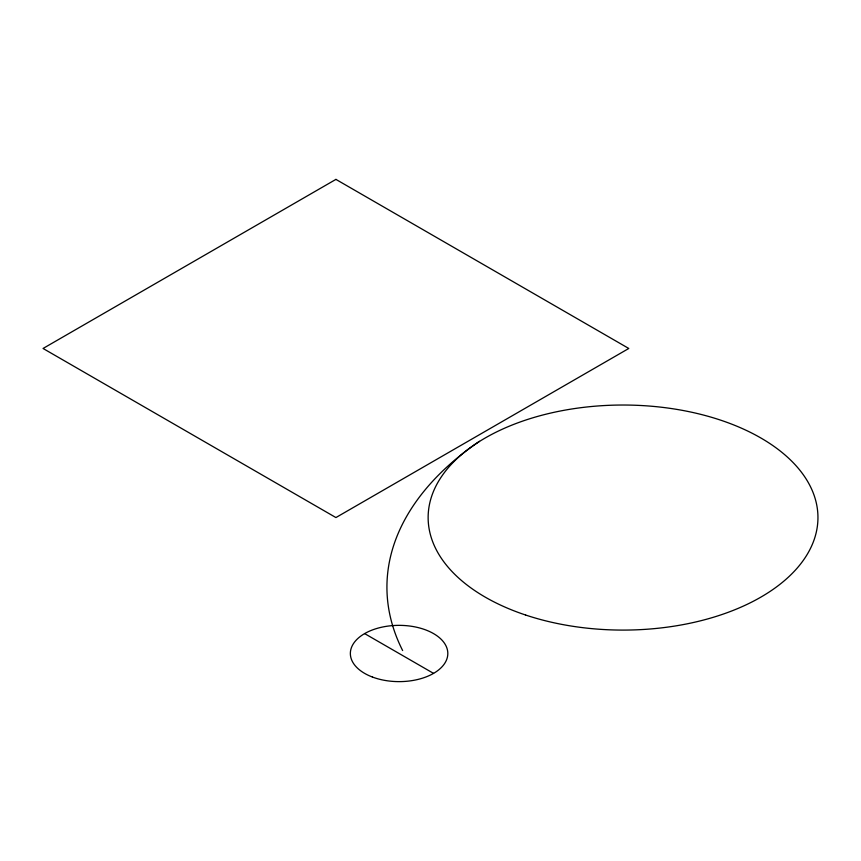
<?xml version="1.0" encoding="UTF-8"?>
<svg xmlns="http://www.w3.org/2000/svg" width="861" height="861" viewBox="0 0 861 861"><rect width="100%" height="100%" fill="white"/><g stroke="black" fill="none" stroke-linecap="round" stroke-linejoin="round"><path stroke-width="1.29" d="M364.633 633.599L433.546 673.377M402.636 650.539A391.163 225.84 0 0 1 479.48 441.306M335.919 179.389L43.05 348.468L335.919 517.558L628.788 348.468L335.919 179.389M372.447 677.047A48.722 28.133 0 0 0 447.742 655.027A48.722 28.133 0 0 0 377.075 628.39A48.722 28.133 0 0 0 372.447 677.047M525.587 615.012A194.909 112.533 0 0 0 817.95 517.558A194.909 112.533 0 0 0 525.587 420.103A194.909 112.533 0 0 0 525.587 615.012"/></g></svg>
